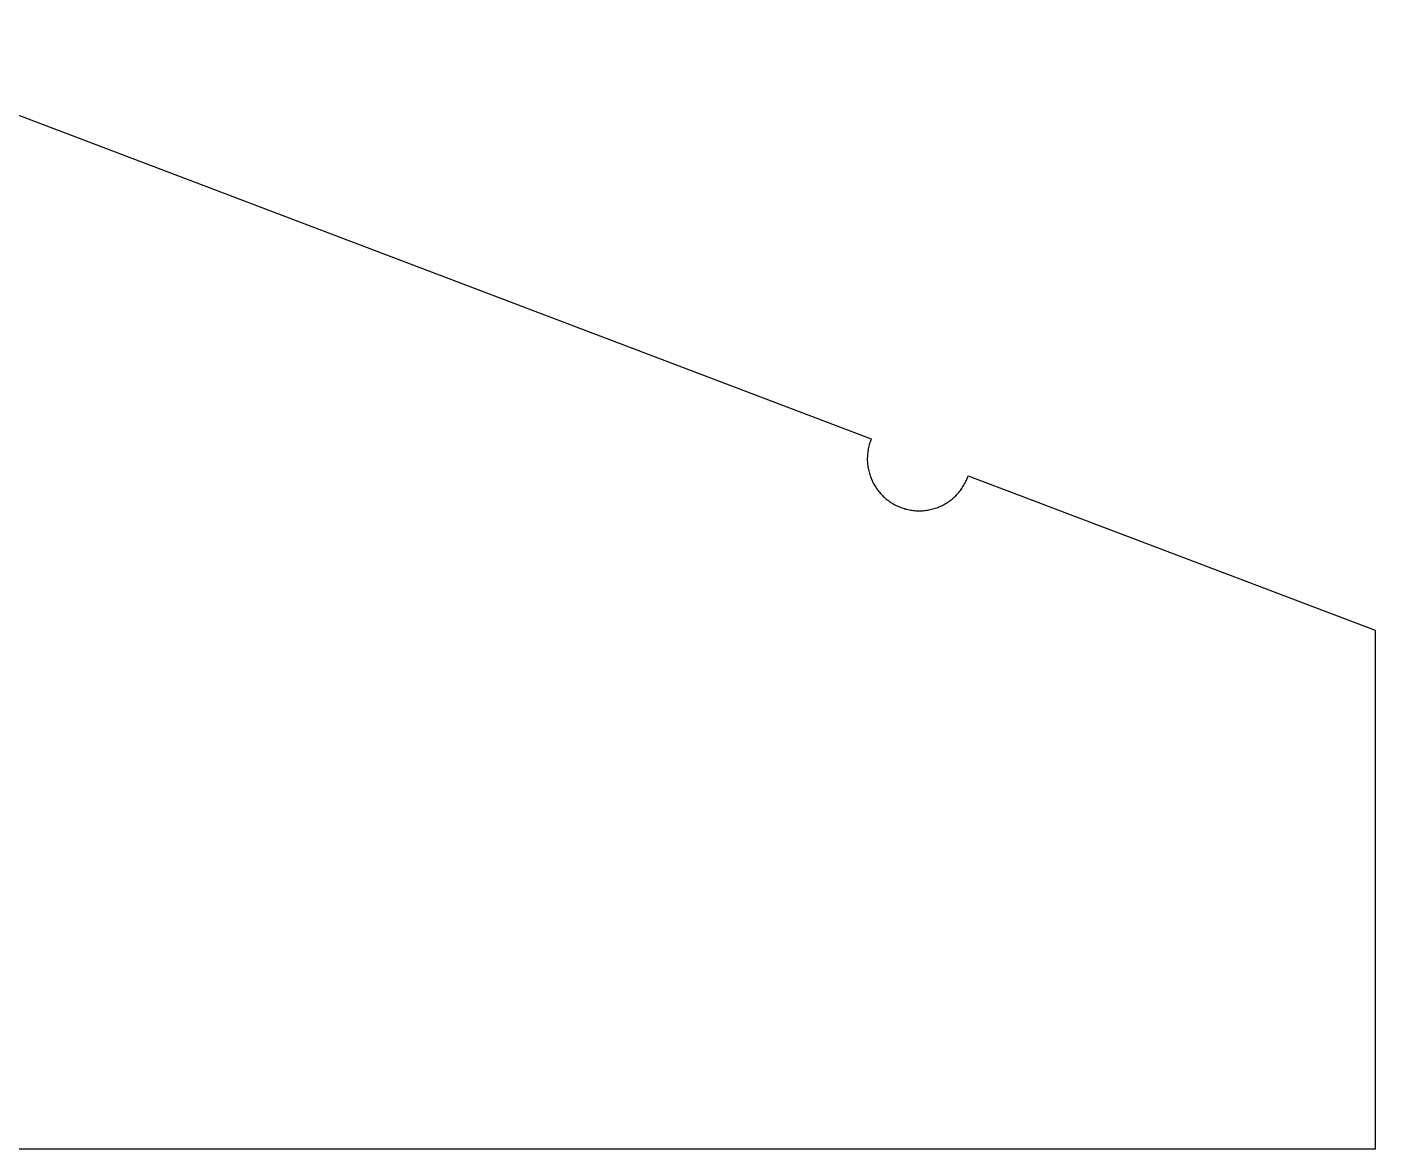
# Model space of a CAD drawing. Extents: x 296 to 1497, y 3 to 304.
# Drawn here: x 1468.69 to 1476.48, y 68.25 to 74.74 of the extents above; entities that cross this region are included whole.
import ezdxf

# ---------------------------------------------------------------- set-up
doc = ezdxf.new("R2010")
doc.units = 0
doc.layers.add('FLAT_PANELS', color=1, linetype='CONTINUOUS')

msp = doc.modelspace()

# ---------------------------------------------------------------- linework, layer by layer
at = {"layer": 'FLAT_PANELS'}
for p, q in [((1467.2963, 74.7361), (1473.5707, 72.3543)), ((1473.5507, 72.2825), (1473.5497, 72.275)), ((1473.5519, 72.29), (1473.5507, 72.2825)), ((1473.5533, 72.2974), (1473.5519, 72.29)), ((1473.5549, 72.3048), (1473.5533, 72.2974)), ((1473.5566, 72.3121), (1473.5549, 72.3048)), ((1473.5586, 72.3193), (1473.5566, 72.3121)), ((1473.5607, 72.3265), (1473.5586, 72.3193)), ((1473.5629, 72.3336), (1473.5607, 72.3265)), ((1473.5654, 72.3406), (1473.5629, 72.3336)), ((1473.568, 72.3475), (1473.5654, 72.3406)), ((1473.5707, 72.3543), (1473.568, 72.3475)), ((1473.5478, 72.2523), (1473.5475, 72.2447)), ((1473.5475, 72.2447), (1473.5475, 72.2371)), ((1473.5475, 72.2371), (1473.5476, 72.2294)), ((1473.5476, 72.2294), (1473.5479, 72.2218)), ((1473.5482, 72.2599), (1473.5478, 72.2523)), ((1473.5479, 72.2218), (1473.5485, 72.2142)), ((1473.5489, 72.2675), (1473.5482, 72.2599)), ((1473.5485, 72.2142), (1473.5492, 72.2067)), ((1473.5497, 72.275), (1473.5489, 72.2675)), ((1473.5492, 72.2067), (1473.5501, 72.1991)), ((1473.5501, 72.1991), (1473.5512, 72.1916)), ((1473.5512, 72.1916), (1473.5525, 72.1842)), ((1473.5525, 72.1842), (1473.5539, 72.1767)), ((1473.5539, 72.1767), (1473.5556, 72.1694)), ((1473.5556, 72.1694), (1473.5574, 72.1621)), ((1473.5574, 72.1621), (1473.5594, 72.1549)), ((1473.5594, 72.1549), (1473.5616, 72.1478)), ((1473.5616, 72.1478), (1473.5639, 72.1407)), ((1473.5639, 72.1407), (1473.5664, 72.1337)), ((1473.5664, 72.1337), (1473.569, 72.1269)), ((1473.569, 72.1269), (1473.5719, 72.1201)), ((1474.1234, 72.1208), (1474.1262, 72.1277)), ((1474.1262, 72.1277), (1474.1289, 72.1345)), ((1474.1289, 72.1345), (1474.1313, 72.1415)), ((1474.1313, 72.1415), (1476.484, 71.2483)), ((1473.5719, 72.1201), (1473.5748, 72.1134)), ((1473.5748, 72.1134), (1473.578, 72.1067)), ((1473.578, 72.1067), (1473.5813, 72.1001)), ((1473.5813, 72.1001), (1473.5848, 72.0935)), ((1473.5848, 72.0935), (1473.5885, 72.0871)), ((1473.5885, 72.0871), (1473.5924, 72.0806)), ((1473.5924, 72.0806), (1473.5964, 72.0743)), ((1473.5964, 72.0743), (1473.6006, 72.0681)), ((1473.6006, 72.0681), (1473.605, 72.0619)), ((1473.605, 72.0619), (1473.6095, 72.0558)), ((1473.6095, 72.0558), (1473.6142, 72.0499)), ((1473.6142, 72.0499), (1473.6191, 72.044)), ((1473.6191, 72.044), (1473.6241, 72.0383)), ((1474.0709, 72.0384), (1474.0759, 72.0441)), ((1474.0759, 72.0441), (1474.0808, 72.05)), ((1474.0808, 72.05), (1474.0855, 72.0559)), ((1474.0855, 72.0559), (1474.0901, 72.062)), ((1474.0901, 72.062), (1474.0945, 72.0682)), ((1474.0945, 72.0682), (1474.0987, 72.0745)), ((1474.0987, 72.0745), (1474.1027, 72.0809)), ((1474.1027, 72.0809), (1474.1066, 72.0874)), ((1474.1066, 72.0874), (1474.1103, 72.094)), ((1474.1103, 72.094), (1474.1139, 72.1006)), ((1474.1139, 72.1006), (1474.1172, 72.1073)), ((1474.1172, 72.1073), (1474.1204, 72.114)), ((1474.1204, 72.114), (1474.1234, 72.1208)), ((1473.6241, 72.0383), (1473.6292, 72.0327)), ((1473.6292, 72.0327), (1473.6345, 72.0272)), ((1473.6345, 72.0272), (1473.64, 72.0219)), ((1473.64, 72.0219), (1473.6455, 72.0167)), ((1473.6455, 72.0167), (1473.6512, 72.0116)), ((1473.6512, 72.0116), (1473.6571, 72.0067)), ((1473.6571, 72.0067), (1473.663, 72.002)), ((1473.663, 72.002), (1473.6691, 71.9974)), ((1473.6691, 71.9974), (1473.6752, 71.9929)), ((1473.6752, 71.9929), (1473.6815, 71.9887)), ((1473.6815, 71.9887), (1473.6878, 71.9846)), ((1473.6878, 71.9846), (1473.6942, 71.9806)), ((1473.6942, 71.9806), (1473.7007, 71.9769)), ((1473.7007, 71.9769), (1473.7073, 71.9733)), ((1473.7073, 71.9733), (1473.7139, 71.9699)), ((1473.7139, 71.9699), (1473.7206, 71.9667)), ((1473.7206, 71.9667), (1473.7274, 71.9636)), ((1473.9684, 71.964), (1473.975, 71.967)), ((1473.975, 71.967), (1473.9817, 71.9702)), ((1473.9817, 71.9702), (1473.9882, 71.9736)), ((1473.9882, 71.9736), (1473.9947, 71.9772)), ((1473.9947, 71.9772), (1474.0011, 71.9809)), ((1474.0011, 71.9809), (1474.0075, 71.9848)), ((1474.0075, 71.9848), (1474.0138, 71.9889)), ((1474.0138, 71.9889), (1474.02, 71.9931)), ((1474.02, 71.9931), (1474.0261, 71.9975)), ((1474.0261, 71.9975), (1474.0321, 72.0021)), ((1474.0321, 72.0021), (1474.038, 72.0068)), ((1474.038, 72.0068), (1474.0438, 72.0117)), ((1474.0438, 72.0117), (1474.0495, 72.0167)), ((1474.0495, 72.0167), (1474.055, 72.0219)), ((1474.055, 72.0219), (1474.0605, 72.0273)), ((1474.0605, 72.0273), (1474.0658, 72.0327)), ((1474.0658, 72.0327), (1474.0709, 72.0384)), ((1473.7274, 71.9636), (1473.7342, 71.9608)), ((1473.7342, 71.9608), (1473.741, 71.9581)), ((1473.741, 71.9581), (1473.7479, 71.9556)), ((1473.7479, 71.9556), (1473.7549, 71.9532)), ((1473.7549, 71.9532), (1473.762, 71.951)), ((1473.762, 71.951), (1473.7691, 71.949)), ((1473.7691, 71.949), (1473.7763, 71.9471)), ((1473.7763, 71.9471), (1473.7836, 71.9454)), ((1473.7836, 71.9454), (1473.791, 71.9439)), ((1473.791, 71.9439), (1473.7984, 71.9426)), ((1473.7984, 71.9426), (1473.8059, 71.9414)), ((1473.8059, 71.9414), (1473.8134, 71.9405)), ((1473.8134, 71.9405), (1473.8209, 71.9397)), ((1473.8209, 71.9397), (1473.8285, 71.9391)), ((1473.8285, 71.9391), (1473.8361, 71.9388)), ((1473.8361, 71.9388), (1473.8437, 71.9386)), ((1473.8437, 71.9386), (1473.8513, 71.9386)), ((1473.8513, 71.9386), (1473.8589, 71.9388)), ((1473.8589, 71.9388), (1473.8666, 71.9392)), ((1473.8666, 71.9392), (1473.8741, 71.9397)), ((1473.8741, 71.9397), (1473.8817, 71.9405)), ((1473.8817, 71.9405), (1473.8893, 71.9415)), ((1473.8893, 71.9415), (1473.8968, 71.9426)), ((1473.8968, 71.9426), (1473.9042, 71.944)), ((1473.9042, 71.944), (1473.9117, 71.9455)), ((1473.9117, 71.9455), (1473.919, 71.9472)), ((1473.919, 71.9472), (1473.9263, 71.9491)), ((1473.9263, 71.9491), (1473.9335, 71.9512)), ((1473.9335, 71.9512), (1473.9407, 71.9534)), ((1473.9407, 71.9534), (1473.9477, 71.9558)), ((1473.9477, 71.9558), (1473.9547, 71.9584)), ((1473.9547, 71.9584), (1473.9616, 71.9611)), ((1473.9616, 71.9611), (1473.9684, 71.964)), ((1476.484, 71.2483), (1476.484, 71.2482)), ((1476.484, 71.2482), (1476.484, 68.2483)), ((1476.484, 68.2483), (1451.084, 68.2483))]:
    msp.add_line(p, q, dxfattribs=at)

doc.saveas('drawing.dxf')
